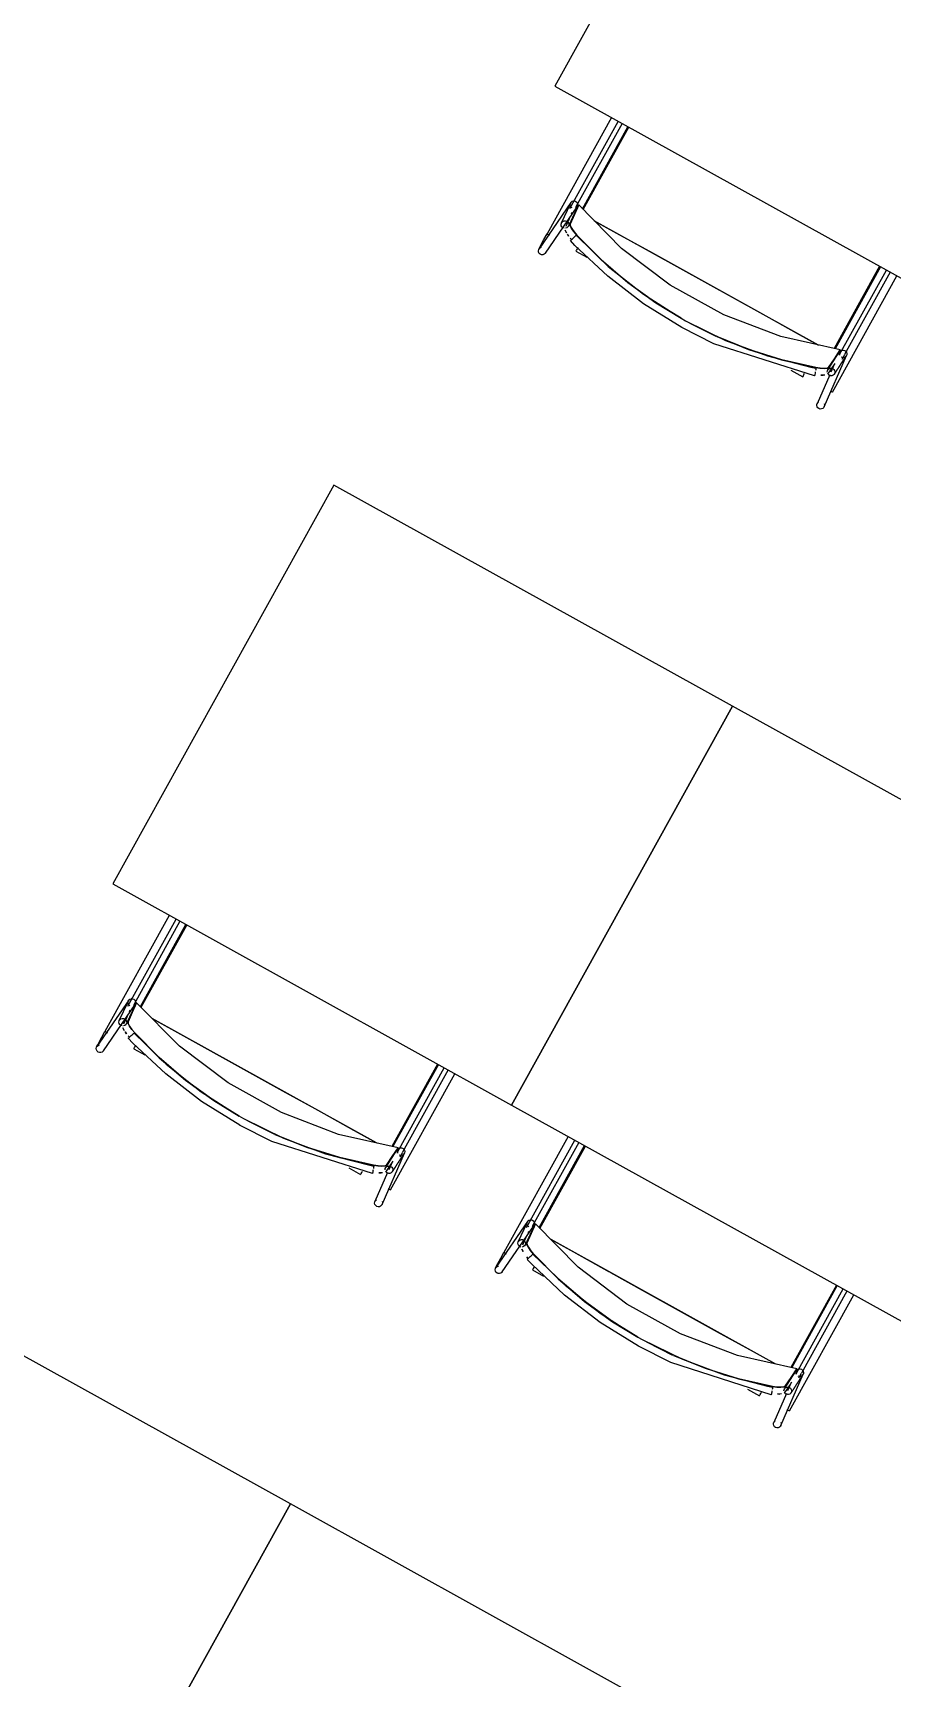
# Model space of a CAD drawing. Header units: metres. Extents: x 2.5 to 42.6, y 0.9 to 31.9.
# Drawn here: x 33.764 to 34.246, y 19.259 to 20.182 of the extents above; entities that cross this region are included whole.
import ezdxf

# ---------------------------------------------------------------- set-up
doc = ezdxf.new("R2010")
doc.units = ezdxf.units.M
doc.layers.add('ARREDI', color=9, linetype='Continuous')
doc.layers.add('PARETI_STRUTTURE', color=7, linetype='Continuous')

msp = doc.modelspace()

# ---------------------------------------------------------------- linework, layer by layer
at = {"layer": 'ARREDI'}
for points in [[(34.18113, 20.37605), (34.05706, 20.15221), (34.28091, 20.02814), (34.40498, 20.25199)], [(33.933, 19.92836), (33.80893, 19.70452), (34.03277, 19.58045), (34.15684, 19.8043)], [(34.15684, 19.8043), (34.03277, 19.58045), (34.25662, 19.45638), (34.38069, 19.68023)], [(33.68485, 19.48067), (33.56079, 19.25683), (33.78463, 19.13276), (33.9087, 19.3566)], [(33.9087, 19.3566), (33.78463, 19.13276), (34.00848, 19.00869), (34.13255, 19.23254)]]:
    msp.add_lwpolyline(points, close=True, dxfattribs=at)
for points in [[(34.07259, 20.08345), (34.09809, 20.12947)], [(34.21069, 19.99439), (34.214, 19.99929), (34.21727, 20.0042), (34.18389, 20.01172), (34.15186, 20.02391), (34.12187, 20.04054), (34.09457, 20.06123), (34.0705, 20.08557), (34.06807, 20.08018), (34.06566, 20.07477), (34.06577, 20.0739), (34.06655, 20.07239), (34.06787, 20.07051), (34.06945, 20.06864)], [(34.06672, 20.0839), (34.06615, 20.0844), (34.06579, 20.08506), (34.06567, 20.08579), (34.06582, 20.08653), (34.06604, 20.08696), (34.06604, 20.08697), (34.0662, 20.08717), (34.06678, 20.08763), (34.06749, 20.08786)], [(34.06643, 20.08065), (34.06682, 20.08152)], [(34.06749, 20.08787), (34.06824, 20.08785), (34.06893, 20.08757), (34.0695, 20.08707), (34.06986, 20.08642), (34.06999, 20.08569), (34.06985, 20.08495)], [(34.06874, 20.0841), (34.0705, 20.08556)], [(34.06236, 20.07256), (34.06165, 20.07283), (34.06108, 20.07331), (34.06071, 20.07395), (34.0606, 20.07467), (34.0606, 20.07474), (34.06074, 20.0754), (34.06079, 20.07553), (34.06111, 20.07602), (34.0617, 20.07648), (34.0624, 20.07671)], [(34.0624, 20.07671), (34.06315, 20.0767), (34.06386, 20.07644), (34.06443, 20.07595), (34.06479, 20.07531), (34.06492, 20.07459), (34.06492, 20.07458), (34.06478, 20.07387), (34.06472, 20.07373), (34.0644, 20.07324), (34.06382, 20.07278), (34.06311, 20.07255)], [(34.0628, 20.07144), (34.06355, 20.06997)], [(34.06359, 20.06992), (34.06282, 20.07142)], [(34.06336, 20.07376), (34.06511, 20.07769), (34.06579, 20.0792)], [(34.06944, 20.06864), (34.06779, 20.0706), (34.06651, 20.07246), (34.06576, 20.07393), (34.06565, 20.07479)], [(34.07924, 20.07673), (34.09177, 20.06978), (34.11189, 20.05863), (34.13209, 20.04743), (34.1523, 20.03623), (34.17249, 20.02503), (34.19261, 20.01388), (34.20516, 20.00693)], [(34.20514, 20.00694), (34.07925, 20.07672)], [(34.05274, 20.06941), (34.05272, 20.06942), (34.05278, 20.06939), (34.05303, 20.06924), (34.05347, 20.06899)], [(34.05348, 20.069), (34.05406, 20.06868)], [(34.0649, 20.06803), (34.06411, 20.06917)], [(34.06411, 20.06916), (34.06483, 20.06812)], [(34.06644, 20.06621), (34.06573, 20.06704)], [(34.06583, 20.06567), (34.06581, 20.06566)], [(34.06585, 20.06569), (34.06605, 20.06587), (34.06643, 20.0662), (34.06693, 20.06665), (34.06748, 20.06715), (34.06803, 20.06765)], [(34.06803, 20.06764), (34.0685, 20.06807), (34.06885, 20.06838), (34.06902, 20.06853)], [(34.128, 20.022), (34.11374, 20.03068), (34.09795, 20.04213), (34.08316, 20.05481), (34.06944, 20.06864)], [(34.06954, 20.06853), (34.08323, 20.05473), (34.09801, 20.04208), (34.11376, 20.03066), (34.128, 20.02201)], [(34.05037, 20.05764), (34.04962, 20.05766), (34.04893, 20.05793), (34.04836, 20.05843), (34.04798, 20.05909), (34.04787, 20.05982), (34.04801, 20.06056), (34.04825, 20.06099), (34.04825, 20.061), (34.0484, 20.0612), (34.04898, 20.06166), (34.04969, 20.06189)], [(34.05219, 20.05972), (34.05205, 20.05898), (34.05181, 20.05855), (34.05181, 20.05854), (34.05166, 20.05834), (34.05108, 20.05788), (34.05037, 20.05765)], [(34.06992, 20.06164), (34.06956, 20.06099), (34.06924, 20.06042), (34.06901, 20.05999), (34.06888, 20.05976)], [(34.23988, 20.05088), (34.21438, 20.00487)], [(34.14751, 20.01194), (34.1329, 20.01929)], [(34.13291, 20.01928), (34.14747, 20.01196)], [(34.14805, 20.0117), (34.16582, 20.00449), (34.18438, 19.99867), (34.20334, 19.99437)], [(34.20348, 19.99434), (34.1845, 19.99864), (34.1659, 20.00446), (34.14808, 20.01169)], [(34.21728, 20.00421), (34.21688, 20.00122), (34.21728, 20.00421)], [(34.2171, 20.00334), (34.21764, 20.00385), (34.21834, 20.00413), (34.21909, 20.00417), (34.21981, 20.00396), (34.22041, 20.0035), (34.22082, 20.00288)], [(34.22082, 20.00288), (34.221, 20.00216), (34.2209, 20.00141), (34.22082, 20.00119), (34.22082, 20.00117), (34.22057, 20.00075), (34.22003, 20.00024), (34.21933, 19.99995), (34.21858, 19.99991), (34.21786, 20.00013)], [(34.19625, 19.98916), (34.19637, 19.9894), (34.19661, 19.98982), (34.19693, 19.9904), (34.19729, 19.99104)], [(34.20326, 19.9919), (34.20313, 19.99116), (34.20302, 19.99051), (34.20294, 19.99001), (34.20288, 19.98973), (34.20288, 19.98969), (34.20288, 19.9897), (34.20292, 19.98994)], [(34.20361, 19.99393), (34.20357, 19.99371), (34.20349, 19.99325), (34.20338, 19.99263)], [(34.20348, 19.99434), (34.2059, 19.994), (34.20819, 19.99389), (34.20989, 19.99402), (34.21069, 19.99439)], [(34.21071, 19.99438), (34.20994, 19.99402), (34.20828, 19.99387), (34.20602, 19.99398), (34.20349, 19.99434)], [(34.20854, 19.99013), (34.20768, 19.99006), (34.20643, 19.99012)], [(34.20644, 19.99011), (34.20774, 19.99005)], [(34.20997, 19.99177), (34.21005, 19.99251), (34.21029, 19.99304), (34.21039, 19.99316), (34.2109, 19.99366), (34.21092, 19.99366), (34.2116, 19.99394), (34.21233, 19.99397), (34.21304, 19.99375), (34.21365, 19.99329), (34.21405, 19.99266)], [(34.21427, 19.99666), (34.21346, 19.99547), (34.21014, 19.99055)], [(34.21406, 19.99266), (34.21424, 19.99193), (34.21416, 19.9912), (34.21392, 19.99067), (34.21382, 19.99053), (34.21334, 19.99007), (34.21329, 19.99005), (34.21261, 19.98977), (34.21188, 19.98974), (34.21116, 19.98996), (34.21056, 19.99042)], [(34.21166, 19.98132), (34.21224, 19.981)], [(34.21225, 19.981), (34.21269, 19.98075), (34.21295, 19.98061)], [(34.213, 19.98058), (34.21299, 19.9806)], [(34.20426, 19.97235), (34.2041, 19.97307), (34.20418, 19.97382), (34.20426, 19.97404), (34.20426, 19.97405), (34.20451, 19.97447), (34.20505, 19.97498)], [(34.20823, 19.97402), (34.20841, 19.9733), (34.20832, 19.97255), (34.20823, 19.97233), (34.20823, 19.97231), (34.20798, 19.9719), (34.20744, 19.97138), (34.20675, 19.97109), (34.206, 19.97105), (34.20527, 19.97127), (34.20468, 19.97173), (34.20426, 19.97234)], [(33.82445, 19.63576), (33.84995, 19.68178)], [(33.96255, 19.5467), (33.96586, 19.5516), (33.96913, 19.55651), (33.93575, 19.56403), (33.90372, 19.57622), (33.87373, 19.59285), (33.84643, 19.61354), (33.82236, 19.63788), (33.81993, 19.63249), (33.81752, 19.62708), (33.81763, 19.62621), (33.81841, 19.6247), (33.81973, 19.62282), (33.82131, 19.62095)], [(33.81858, 19.63621), (33.81801, 19.63671), (33.81765, 19.63737), (33.81753, 19.6381), (33.81768, 19.63884), (33.8179, 19.63927), (33.8179, 19.63928), (33.81806, 19.63948), (33.81864, 19.63994), (33.81935, 19.64017)], [(33.81935, 19.64018), (33.8201, 19.64016), (33.82079, 19.63988), (33.82136, 19.63938), (33.82173, 19.63873), (33.82185, 19.638), (33.82171, 19.63726)], [(33.8206, 19.63641), (33.82236, 19.63787)], [(33.81422, 19.62487), (33.81351, 19.62514), (33.81294, 19.62562), (33.81257, 19.62626), (33.81246, 19.62698), (33.81246, 19.62705), (33.8126, 19.6277), (33.81265, 19.62784), (33.81297, 19.62833), (33.81356, 19.62879), (33.81426, 19.62902)], [(33.81426, 19.62902), (33.81501, 19.62901), (33.81572, 19.62875), (33.81629, 19.62826), (33.81665, 19.62762), (33.81678, 19.6269), (33.81678, 19.62688), (33.81664, 19.62618), (33.81658, 19.62604), (33.81626, 19.62555), (33.81568, 19.62509), (33.81497, 19.62486)], [(33.81522, 19.62607), (33.81697, 19.63), (33.81765, 19.63151)], [(33.81829, 19.63295), (33.81868, 19.63383)], [(33.8311, 19.62904), (33.84363, 19.62209), (33.86375, 19.61094), (33.88395, 19.59974), (33.90416, 19.58854), (33.92435, 19.57734), (33.94407, 19.56642)], [(33.957, 19.55925), (33.83111, 19.62903)], [(33.8046, 19.62172), (33.80459, 19.62173), (33.80463, 19.6217), (33.80489, 19.62155), (33.80534, 19.6213)], [(33.80534, 19.62131), (33.80592, 19.62099)], [(33.81466, 19.62375), (33.81541, 19.62228)], [(33.81545, 19.62223), (33.81468, 19.62373)], [(33.81676, 19.62034), (33.81597, 19.62148)], [(33.81597, 19.62147), (33.81669, 19.62043)], [(33.8213, 19.62095), (33.81965, 19.62291), (33.81837, 19.62477), (33.81762, 19.62624), (33.81751, 19.6271)], [(33.8183, 19.61852), (33.81759, 19.61935)], [(33.8177, 19.618), (33.81791, 19.61818), (33.81829, 19.61852), (33.81879, 19.61895), (33.81934, 19.61945), (33.81989, 19.61995)], [(33.81989, 19.61995), (33.82036, 19.62038), (33.82071, 19.62069), (33.82088, 19.62084)], [(33.87987, 19.57431), (33.8656, 19.58299), (33.84981, 19.59444), (33.83502, 19.60712), (33.8213, 19.62095)], [(33.8214, 19.62084), (33.8351, 19.60705), (33.84987, 19.59439), (33.86562, 19.58298), (33.87986, 19.57432)], [(33.80223, 19.60995), (33.80148, 19.60997), (33.80079, 19.61024), (33.80022, 19.61074), (33.79984, 19.6114), (33.79973, 19.61213), (33.79987, 19.61287), (33.80011, 19.6133), (33.80011, 19.61331), (33.80026, 19.61351), (33.80084, 19.61397), (33.80155, 19.6142)], [(33.80405, 19.61203), (33.80391, 19.61129), (33.80367, 19.61086), (33.80367, 19.61085), (33.80352, 19.61065), (33.80294, 19.61019), (33.80223, 19.60996)], [(33.81769, 19.61798), (33.81767, 19.61797)], [(33.82178, 19.61395), (33.82142, 19.6133), (33.8211, 19.61273), (33.82087, 19.6123), (33.82074, 19.61207)], [(33.99174, 19.60319), (33.96624, 19.55718)], [(33.89937, 19.56425), (33.88476, 19.5716)], [(33.88478, 19.57159), (33.89933, 19.56427)], [(33.89991, 19.56401), (33.91769, 19.5568), (33.93624, 19.55098), (33.9552, 19.54668)], [(33.95534, 19.54665), (33.93636, 19.55095), (33.91776, 19.55677), (33.89994, 19.564)], [(33.94448, 19.56619), (33.95702, 19.55925)], [(33.96914, 19.55652), (33.96874, 19.55353), (33.96914, 19.55652)], [(33.96896, 19.55565), (33.9695, 19.55616), (33.9702, 19.55644), (33.97095, 19.55648), (33.97167, 19.55627), (33.97227, 19.55581), (33.97268, 19.55519)], [(33.97268, 19.55519), (33.97286, 19.55447), (33.97276, 19.55372), (33.97268, 19.5535), (33.97268, 19.55348), (33.97243, 19.55307), (33.97189, 19.55255), (33.9712, 19.55226), (33.97045, 19.55222), (33.96972, 19.55244)], [(34.04829, 19.51169), (34.07379, 19.55771)], [(33.95547, 19.54624), (33.95543, 19.54602), (33.95535, 19.54556), (33.95524, 19.54494)], [(33.95534, 19.54665), (33.95776, 19.54631), (33.96005, 19.5462), (33.96175, 19.54633), (33.96255, 19.5467)], [(33.96257, 19.54669), (33.9618, 19.54633), (33.96014, 19.54618), (33.95788, 19.54629), (33.95535, 19.54665)], [(33.96183, 19.54408), (33.96191, 19.54482), (33.96215, 19.54535), (33.96225, 19.54547), (33.96276, 19.54597), (33.96278, 19.54597), (33.96346, 19.54625), (33.96419, 19.54628), (33.9649, 19.54606), (33.96551, 19.5456), (33.96591, 19.54497)], [(33.96613, 19.54897), (33.96532, 19.54778), (33.962, 19.54286)], [(33.94811, 19.54147), (33.94823, 19.54171), (33.94847, 19.54213), (33.94879, 19.54271), (33.94915, 19.54335)], [(33.95512, 19.5442), (33.95499, 19.54347), (33.95488, 19.54282), (33.9548, 19.54232), (33.95474, 19.54204), (33.95474, 19.542), (33.95474, 19.54201), (33.95478, 19.54225)], [(33.9604, 19.54244), (33.95954, 19.54237), (33.95829, 19.54242)], [(33.9583, 19.54242), (33.9596, 19.54236)], [(33.96592, 19.54497), (33.9661, 19.54424), (33.96602, 19.54351), (33.96578, 19.54298), (33.96568, 19.54284), (33.9652, 19.54238), (33.96516, 19.54235), (33.96448, 19.54208), (33.96374, 19.54205), (33.96302, 19.54227), (33.96242, 19.54273)], [(33.95612, 19.52466), (33.95596, 19.52538), (33.95604, 19.52613), (33.95612, 19.52635), (33.95612, 19.52636), (33.95637, 19.52678), (33.95692, 19.52729)], [(33.96352, 19.53363), (33.9641, 19.53331)], [(33.96411, 19.53331), (33.96455, 19.53306), (33.96481, 19.53292)], [(33.96486, 19.53289), (33.96485, 19.5329)], [(33.96009, 19.52633), (33.96027, 19.52561), (33.96018, 19.52486), (33.96009, 19.52464), (33.96009, 19.52462), (33.95984, 19.5242), (33.9593, 19.52369), (33.95861, 19.5234), (33.95786, 19.52336), (33.95713, 19.52358), (33.95654, 19.52404), (33.95612, 19.52465)], [(34.04243, 19.51215), (34.04186, 19.51265), (34.0415, 19.5133), (34.04137, 19.51403), (34.04153, 19.51477), (34.04175, 19.5152), (34.04175, 19.51521), (34.0419, 19.51541), (34.04249, 19.51587), (34.04319, 19.5161)], [(34.1864, 19.42263), (34.1897, 19.42753), (34.19298, 19.43245), (34.15959, 19.43996), (34.12756, 19.45215), (34.09758, 19.46878), (34.07027, 19.48947), (34.0462, 19.51381), (34.04377, 19.50842), (34.04137, 19.50301), (34.04148, 19.50214), (34.04226, 19.50063), (34.04358, 19.49875), (34.04516, 19.49688)], [(34.04214, 19.50889), (34.04252, 19.50976)], [(34.0432, 19.51611), (34.04395, 19.51609), (34.04464, 19.51581), (34.04521, 19.51531), (34.04557, 19.51466), (34.0457, 19.51393), (34.04556, 19.51319)], [(34.04445, 19.51234), (34.04621, 19.5138)], [(34.03807, 19.5008), (34.03736, 19.50107), (34.03679, 19.50155), (34.03641, 19.50219), (34.0363, 19.50291), (34.0363, 19.50298), (34.03644, 19.50364), (34.0365, 19.50377), (34.03682, 19.50426), (34.0374, 19.50472), (34.03811, 19.50495)], [(34.03811, 19.50495), (34.03886, 19.50494), (34.03957, 19.50468), (34.04014, 19.50419), (34.0405, 19.50355), (34.04062, 19.50283), (34.04062, 19.50281), (34.04048, 19.50211), (34.04043, 19.50197), (34.04011, 19.50148), (34.03953, 19.50102), (34.03882, 19.50079)], [(34.0385, 19.49968), (34.03925, 19.49821)], [(34.03929, 19.49816), (34.03853, 19.49966)], [(34.03906, 19.502), (34.04081, 19.50593), (34.04149, 19.50744)], [(34.04514, 19.49688), (34.04349, 19.49884), (34.04221, 19.5007), (34.04146, 19.50217), (34.04135, 19.50303)], [(34.05495, 19.50497), (34.06747, 19.49802), (34.0876, 19.48687)], [(34.18084, 19.43518), (34.05495, 19.50496)], [(34.02608, 19.48588), (34.02533, 19.4859), (34.02463, 19.48617), (34.02406, 19.48667), (34.02369, 19.48733), (34.02358, 19.48806), (34.02372, 19.4888), (34.02395, 19.48923), (34.02395, 19.48924), (34.02411, 19.48944), (34.02469, 19.4899), (34.0254, 19.49013)], [(34.02844, 19.49765), (34.02843, 19.49766), (34.02849, 19.49763), (34.02874, 19.49748), (34.02918, 19.49723)], [(34.02918, 19.49724), (34.02977, 19.49692)], [(34.04214, 19.49445), (34.04143, 19.49528)], [(34.04153, 19.49391), (34.04152, 19.4939)], [(34.04155, 19.49393), (34.04176, 19.49411), (34.04213, 19.49445), (34.04263, 19.49489), (34.04319, 19.49539), (34.04373, 19.49589)], [(34.04374, 19.49588), (34.04421, 19.49631), (34.04456, 19.49662), (34.04472, 19.49677)], [(34.04563, 19.48988), (34.04527, 19.48923), (34.04495, 19.48866), (34.04471, 19.48823), (34.04459, 19.488)], [(34.10371, 19.45024), (34.08945, 19.45892), (34.07366, 19.47037), (34.05886, 19.48305), (34.04514, 19.49688)], [(34.04524, 19.49677), (34.05894, 19.48298), (34.07372, 19.47032), (34.08947, 19.45891), (34.1037, 19.45025)], [(34.02789, 19.48796), (34.02776, 19.48722), (34.02752, 19.48679), (34.02752, 19.48678), (34.02737, 19.48658), (34.02678, 19.48612), (34.02607, 19.48589)], [(34.08831, 19.48647), (34.10779, 19.47568), (34.12801, 19.46447), (34.1482, 19.45328), (34.16833, 19.44212), (34.18085, 19.43518)], [(34.21559, 19.47912), (34.19009, 19.43311)], [(34.12322, 19.44018), (34.10861, 19.44753)], [(34.10862, 19.44752), (34.12318, 19.4402)], [(34.12375, 19.43994), (34.14153, 19.43273), (34.16009, 19.42691), (34.17904, 19.42261)], [(34.17919, 19.42258), (34.1602, 19.42688), (34.14161, 19.4327), (34.12379, 19.43993)], [(34.19299, 19.43245), (34.19258, 19.42946), (34.19299, 19.43245)], [(34.19281, 19.43158), (34.19335, 19.43209), (34.19404, 19.43238), (34.19479, 19.43241), (34.19551, 19.4322), (34.19611, 19.43174), (34.19653, 19.43112)], [(34.19653, 19.43112), (34.19671, 19.4304), (34.19661, 19.42965), (34.19653, 19.42943), (34.19653, 19.42941), (34.19628, 19.429), (34.19573, 19.42848), (34.19504, 19.42819), (34.19429, 19.42815), (34.19357, 19.42837)], [(34.17195, 19.41741), (34.17208, 19.41764), (34.17232, 19.41806), (34.17264, 19.41864), (34.173, 19.41928)], [(34.17896, 19.42014), (34.17884, 19.4194), (34.17873, 19.41875), (34.17864, 19.41825), (34.17859, 19.41797), (34.17859, 19.41793), (34.17859, 19.41794), (34.17863, 19.41818)], [(34.17932, 19.42217), (34.17928, 19.42195), (34.17919, 19.42149), (34.17908, 19.42087)], [(34.17919, 19.42258), (34.18161, 19.42224), (34.1839, 19.42213), (34.18559, 19.42226), (34.1864, 19.42263)], [(34.18642, 19.42262), (34.18564, 19.42226), (34.18399, 19.42211), (34.18172, 19.42222), (34.1792, 19.42258)], [(34.18424, 19.41837), (34.18338, 19.4183), (34.18213, 19.41835)], [(34.18214, 19.41835), (34.18345, 19.41829)], [(34.18568, 19.42001), (34.18576, 19.42075), (34.186, 19.42128), (34.18609, 19.4214), (34.18661, 19.4219), (34.18662, 19.4219), (34.1873, 19.42218), (34.18804, 19.42221), (34.18875, 19.42199), (34.18936, 19.42153), (34.18976, 19.4209)], [(34.18997, 19.4249), (34.18917, 19.42371), (34.18585, 19.41879)], [(34.18976, 19.4209), (34.18994, 19.42017), (34.18986, 19.41944), (34.18963, 19.41891), (34.18953, 19.41877), (34.18904, 19.41831), (34.189, 19.41829), (34.18832, 19.41801), (34.18758, 19.41798), (34.18686, 19.4182), (34.18626, 19.41866)], [(34.18736, 19.40956), (34.18795, 19.40925)], [(34.18795, 19.40924), (34.1884, 19.40899), (34.18866, 19.40885)], [(34.1887, 19.40882), (34.18869, 19.40884)], [(34.17997, 19.40059), (34.17979, 19.40131), (34.17989, 19.40206), (34.17997, 19.40228), (34.17997, 19.40229), (34.18022, 19.40271), (34.18076, 19.40322)], [(34.18394, 19.40226), (34.18412, 19.40154), (34.18402, 19.40079), (34.18394, 19.40057), (34.18394, 19.40055), (34.18369, 19.40014), (34.18315, 19.39962), (34.18245, 19.39933), (34.1817, 19.39929), (34.18098, 19.39951), (34.18038, 19.39997), (34.17997, 19.40058)]]:
    msp.add_lwpolyline(points, dxfattribs=at)
at = {"layer": 'PARETI_STRUTTURE'}
for points in [[(34.08885, 20.13459), (34.05272, 20.06941)], [(34.06551, 20.08356), (34.09264, 20.13249)], [(34.0948, 20.13129), (34.06886, 20.08449)], [(34.073, 20.08303), (34.09859, 20.1292)], [(34.06605, 20.08696), (34.04824, 20.06099)], [(34.05181, 20.05855), (34.06962, 20.08452)], [(34.06079, 20.07553), (34.06582, 20.08617)], [(34.06973, 20.08431), (34.06967, 20.08419), (34.06961, 20.08408), (34.06956, 20.08395), (34.0695, 20.08384), (34.06945, 20.08372), (34.06939, 20.0836), (34.06934, 20.08348), (34.06928, 20.08337), (34.06923, 20.08324), (34.06917, 20.08313), (34.06911, 20.08301), (34.06906, 20.0829), (34.069, 20.08277), (34.06895, 20.08265), (34.06888, 20.08254), (34.06882, 20.08241), (34.06877, 20.0823), (34.06871, 20.08217), (34.06866, 20.08206), (34.0686, 20.08194), (34.06855, 20.08183), (34.06849, 20.0817), (34.06843, 20.08159), (34.06838, 20.08147), (34.06832, 20.08135), (34.06827, 20.08123), (34.06821, 20.0811), (34.06816, 20.08099), (34.0681, 20.08087), (34.06805, 20.08076), (34.06799, 20.08063), (34.06793, 20.08052), (34.06788, 20.0804), (34.06782, 20.08029), (34.06777, 20.08016), (34.06771, 20.08005), (34.06766, 20.07992), (34.0676, 20.07981), (34.06755, 20.07969), (34.06749, 20.07956), (34.06743, 20.07945), (34.06738, 20.07933), (34.06731, 20.07922), (34.06725, 20.07909), (34.0672, 20.07898), (34.06714, 20.07885), (34.06709, 20.07874), (34.06703, 20.07862), (34.06698, 20.07851), (34.06692, 20.07838), (34.06686, 20.07827), (34.06681, 20.07815), (34.06675, 20.07802), (34.0667, 20.07791), (34.06664, 20.07779), (34.06659, 20.07767), (34.06653, 20.07755), (34.06648, 20.07744), (34.06642, 20.07731), (34.06636, 20.0772), (34.06631, 20.07708), (34.06625, 20.07697), (34.0662, 20.07684), (34.06614, 20.07672), (34.06609, 20.0766), (34.06603, 20.07648), (34.06598, 20.07637), (34.06592, 20.07624), (34.06586, 20.07613), (34.06581, 20.07601), (34.06575, 20.0759), (34.06568, 20.07577), (34.06563, 20.07566), (34.06557, 20.07554), (34.06552, 20.07542), (34.06546, 20.0753), (34.06541, 20.07517), (34.06535, 20.07506), (34.0653, 20.07494), (34.06524, 20.07483), (34.06518, 20.0747), (34.06513, 20.07459), (34.06507, 20.07447), (34.06502, 20.07435), (34.06496, 20.07423), (34.06491, 20.07412), (34.06485, 20.07399), (34.0648, 20.07388), (34.06474, 20.07376), (34.06473, 20.07373)], [(34.06509, 20.0777), (34.06417, 20.07606)], [(34.04807, 20.06077), (34.04868, 20.06197), (34.04943, 20.0634), (34.05098, 20.06626), (34.05272, 20.06941)], [(34.12834, 20.01683), (34.10686, 20.03018), (34.08681, 20.0456), (34.0684, 20.06292), (34.06581, 20.06565)], [(34.06904, 20.06855), (34.08709, 20.05107), (34.10676, 20.03553), (34.12791, 20.02203), (34.13044, 20.02061)], [(34.06886, 20.05973), (34.0751, 20.05627)], [(34.213, 19.98058), (34.24912, 20.04576)], [(34.23939, 20.05115), (34.2138, 20.00499)], [(34.21694, 20.00172), (34.24318, 20.04906)], [(34.24534, 20.04786), (34.21975, 20.00169)], [(34.20288, 19.98969), (34.1464, 20.00774), (34.12833, 20.01684)], [(34.13044, 20.02062), (34.15295, 20.00958), (34.17645, 20.00086), (34.2007, 19.99454), (34.20362, 19.99395)], [(34.20823, 19.97232), (34.22082, 20.00118)], [(34.21029, 19.99304), (34.21663, 20.0029)], [(34.22082, 20.00118), (34.22027, 20.00056), (34.2202, 20.00045), (34.22013, 20.00034), (34.22006, 20.00023), (34.21999, 20.00011), (34.21991, 20), (34.21984, 19.99989), (34.21977, 19.9998), (34.2197, 19.99968), (34.21963, 19.99957), (34.21956, 19.99946), (34.21949, 19.99935), (34.21942, 19.99924), (34.21935, 19.99913), (34.21928, 19.99902), (34.2192, 19.99891), (34.21913, 19.9988), (34.21906, 19.99868), (34.21899, 19.99857), (34.21892, 19.99846), (34.21885, 19.99835), (34.21878, 19.99824), (34.21871, 19.99813), (34.21864, 19.99802), (34.21856, 19.99791), (34.21849, 19.9978), (34.21842, 19.9977), (34.21835, 19.99759), (34.21828, 19.99748), (34.21821, 19.99736), (34.21814, 19.99725), (34.21807, 19.99714), (34.218, 19.99703), (34.21793, 19.99692), (34.21785, 19.99681), (34.21778, 19.9967), (34.21771, 19.99659), (34.21764, 19.99648), (34.21757, 19.99636), (34.2175, 19.99625), (34.21743, 19.99614), (34.21736, 19.99603), (34.21729, 19.99592), (34.21723, 19.99581), (34.21714, 19.9957), (34.21707, 19.9956), (34.217, 19.99549), (34.21693, 19.99538), (34.21686, 19.99527), (34.21679, 19.99516), (34.21673, 19.99505), (34.21666, 19.99493), (34.21659, 19.99482), (34.21652, 19.99471), (34.21643, 19.9946), (34.21636, 19.99449), (34.21629, 19.99438), (34.21623, 19.99427), (34.21616, 19.99416), (34.21609, 19.99405), (34.21602, 19.99393), (34.21595, 19.99382), (34.21588, 19.99371), (34.21579, 19.9936), (34.21573, 19.9935), (34.21566, 19.99339), (34.21559, 19.99328), (34.21552, 19.99317), (34.21545, 19.99306), (34.21538, 19.99295), (34.21531, 19.99284), (34.21524, 19.99273), (34.21517, 19.99261), (34.21509, 19.9925), (34.21502, 19.99239), (34.21495, 19.99228), (34.21488, 19.99217), (34.21481, 19.99206), (34.21474, 19.99195), (34.21467, 19.99184), (34.2146, 19.99173), (34.21453, 19.99161), (34.21446, 19.9915), (34.21438, 19.99141), (34.21431, 19.9913), (34.21424, 19.99118), (34.21417, 19.99107), (34.2141, 19.99096), (34.21403, 19.99085), (34.21396, 19.99074), (34.21391, 19.99067)], [(34.21685, 20.00291), (34.21642, 20.00192)], [(34.21964, 20.00149), (34.21821, 19.99892)], [(34.18955, 19.99284), (34.19623, 19.98913)], [(34.21135, 19.99031), (34.20426, 19.97404)], [(34.21387, 19.99607), (34.212, 19.9918)], [(34.21256, 19.99381), (34.21306, 19.99472)], [(33.84071, 19.6869), (33.80459, 19.62172)], [(33.81737, 19.63587), (33.8445, 19.6848)], [(33.84666, 19.6836), (33.82072, 19.6368)], [(33.82486, 19.63534), (33.85045, 19.68151)], [(33.81791, 19.63927), (33.8001, 19.6133)], [(33.81265, 19.62784), (33.81768, 19.63848)], [(33.80368, 19.61085), (33.82148, 19.63683)], [(33.81695, 19.63), (33.81604, 19.62837)], [(33.82159, 19.63662), (33.82153, 19.6365), (33.82148, 19.63639), (33.82142, 19.63626), (33.82136, 19.63615), (33.82131, 19.63603), (33.82125, 19.63591), (33.8212, 19.63579), (33.82114, 19.63568), (33.82109, 19.63555), (33.82103, 19.63544), (33.82098, 19.63532), (33.82092, 19.63521), (33.82086, 19.63508), (33.82081, 19.63496), (33.82074, 19.63485), (33.82068, 19.63472), (33.82063, 19.63461), (33.82057, 19.63448), (33.82052, 19.63437), (33.82046, 19.63425), (33.82041, 19.63414), (33.82035, 19.63401), (33.82029, 19.6339), (33.82024, 19.63378), (33.82018, 19.63365), (33.82013, 19.63354), (33.82007, 19.63341), (33.82002, 19.6333), (33.81996, 19.63318), (33.81991, 19.63307), (33.81985, 19.63294), (33.81979, 19.63283), (33.81974, 19.63271), (33.81968, 19.6326), (33.81963, 19.63247), (33.81957, 19.63236), (33.81952, 19.63223), (33.81946, 19.63212), (33.81941, 19.632), (33.81935, 19.63187), (33.81929, 19.63176), (33.81924, 19.63164), (33.81918, 19.63153), (33.81911, 19.6314), (33.81906, 19.63129), (33.819, 19.63116), (33.81895, 19.63105), (33.81889, 19.63093), (33.81884, 19.63082), (33.81878, 19.63069), (33.81873, 19.63057), (33.81867, 19.63046), (33.81861, 19.63033), (33.81856, 19.63022), (33.8185, 19.6301), (33.81845, 19.62998), (33.81839, 19.62986), (33.81834, 19.62975), (33.81828, 19.62962), (33.81823, 19.62951), (33.81817, 19.62939), (33.81811, 19.62928), (33.81806, 19.62915), (33.818, 19.62903), (33.81795, 19.62891), (33.81789, 19.62879), (33.81784, 19.62868), (33.81778, 19.62855), (33.81773, 19.62844), (33.81767, 19.62832), (33.81761, 19.62821), (33.81754, 19.62808), (33.81749, 19.62797), (33.81743, 19.62785), (33.81738, 19.62773), (33.81732, 19.62761), (33.81727, 19.62748), (33.81721, 19.62737), (33.81716, 19.62725), (33.8171, 19.62714), (33.81704, 19.62701), (33.81699, 19.6269), (33.81693, 19.62678), (33.81688, 19.62666), (33.81682, 19.62654), (33.81677, 19.62643), (33.81671, 19.6263), (33.81666, 19.62619), (33.8166, 19.62607), (33.81659, 19.62604)], [(33.79993, 19.61308), (33.80054, 19.61428), (33.80129, 19.61571), (33.80284, 19.61857), (33.80459, 19.62172)], [(33.8209, 19.62085), (33.83895, 19.60338), (33.85862, 19.58784), (33.87977, 19.57434), (33.8823, 19.57292)], [(33.8802, 19.56914), (33.85872, 19.58249), (33.83867, 19.59791), (33.82027, 19.61523), (33.81767, 19.61796)], [(33.82072, 19.61204), (33.82696, 19.60858)], [(33.99125, 19.60346), (33.96566, 19.5573)], [(33.9688, 19.55403), (33.99504, 19.60137)], [(33.96486, 19.53289), (34.00099, 19.59807)], [(33.9972, 19.60017), (33.97161, 19.554)], [(33.8823, 19.57293), (33.90481, 19.56189), (33.92831, 19.55317), (33.95256, 19.54685), (33.95548, 19.54626)], [(33.95474, 19.542), (33.89826, 19.56005), (33.88019, 19.56915)], [(33.96215, 19.54535), (33.96849, 19.55521)], [(33.96871, 19.55522), (33.96828, 19.55423)], [(34.06455, 19.56283), (34.02843, 19.49765)], [(34.04122, 19.5118), (34.06834, 19.56073)], [(34.0705, 19.55953), (34.04456, 19.51273)], [(34.04871, 19.51127), (34.07429, 19.55744)], [(33.94141, 19.54515), (33.94809, 19.54144)], [(33.96009, 19.52463), (33.97268, 19.55349)], [(33.96573, 19.54838), (33.96387, 19.54411)], [(33.96442, 19.54612), (33.96492, 19.54703)], [(33.97268, 19.55349), (33.97213, 19.55287), (33.97206, 19.55276), (33.97199, 19.55265), (33.97192, 19.55254), (33.97185, 19.55242), (33.97177, 19.55231), (33.9717, 19.5522), (33.97163, 19.55211), (33.97156, 19.55199), (33.97149, 19.55188), (33.97142, 19.55177), (33.97135, 19.55166), (33.97128, 19.55155), (33.97121, 19.55144), (33.97114, 19.55133), (33.97106, 19.55122), (33.97099, 19.55111), (33.97092, 19.55099), (33.97085, 19.55088), (33.97078, 19.55077), (33.97071, 19.55066), (33.97064, 19.55055), (33.97057, 19.55044), (33.9705, 19.55033), (33.97042, 19.55022), (33.97035, 19.55011), (33.97028, 19.55001), (33.97021, 19.5499), (33.97014, 19.54979), (33.97007, 19.54967), (33.97, 19.54956), (33.96993, 19.54945), (33.96986, 19.54934), (33.9698, 19.54923), (33.96971, 19.54912), (33.96964, 19.54901), (33.96957, 19.5489), (33.9695, 19.54879), (33.96943, 19.54867), (33.96936, 19.54856), (33.9693, 19.54845), (33.96923, 19.54834), (33.96916, 19.54823), (33.96909, 19.54812), (33.969, 19.54801), (33.96893, 19.54791), (33.96886, 19.5478), (33.9688, 19.54769), (33.96873, 19.54758), (33.96866, 19.54747), (33.96859, 19.54736), (33.96852, 19.54724), (33.96845, 19.54713), (33.96838, 19.54702), (33.9683, 19.54691), (33.96823, 19.5468), (33.96816, 19.54669), (33.96809, 19.54658), (33.96802, 19.54647), (33.96795, 19.54636), (33.96788, 19.54624), (33.96781, 19.54613), (33.96774, 19.54602), (33.96766, 19.54591), (33.96759, 19.54581), (33.96752, 19.5457), (33.96745, 19.54559), (33.96738, 19.54548), (33.96731, 19.54537), (33.96724, 19.54526), (33.96717, 19.54515), (33.9671, 19.54504), (33.96703, 19.54492), (33.96695, 19.54481), (33.96688, 19.5447), (33.96681, 19.54459), (33.96674, 19.54448), (33.96667, 19.54437), (33.9666, 19.54426), (33.96653, 19.54415), (33.96646, 19.54404), (33.96639, 19.54392), (33.96632, 19.54381), (33.96624, 19.54372), (33.96617, 19.54361), (33.9661, 19.54349), (33.96603, 19.54338), (33.96596, 19.54327), (33.96589, 19.54316), (33.96582, 19.54305), (33.96577, 19.54298)], [(33.9715, 19.5538), (33.97007, 19.55123)], [(33.96321, 19.54262), (33.95612, 19.52635)], [(34.04175, 19.5152), (34.02395, 19.48923)], [(34.02752, 19.48679), (34.04533, 19.51276)], [(34.0365, 19.50377), (34.04152, 19.51441)], [(34.04543, 19.51255), (34.04538, 19.51243), (34.04532, 19.51232), (34.04527, 19.51219), (34.04521, 19.51208), (34.04515, 19.51196), (34.0451, 19.51185), (34.04504, 19.51172), (34.04499, 19.51161), (34.04493, 19.51148), (34.04488, 19.51137), (34.04482, 19.51125), (34.04477, 19.51114), (34.04471, 19.51101), (34.04465, 19.51089), (34.04459, 19.51078), (34.04453, 19.51065), (34.04447, 19.51054), (34.04442, 19.51041), (34.04436, 19.5103), (34.04431, 19.51018), (34.04425, 19.51007), (34.0442, 19.50994), (34.04414, 19.50983), (34.04409, 19.50971), (34.04403, 19.5096), (34.04397, 19.50947), (34.04392, 19.50935), (34.04386, 19.50923), (34.04381, 19.50911), (34.04375, 19.509), (34.0437, 19.50887), (34.04364, 19.50876), (34.04359, 19.50864), (34.04353, 19.50853), (34.04347, 19.5084), (34.04342, 19.50829), (34.04336, 19.50816), (34.04331, 19.50805), (34.04325, 19.50793), (34.0432, 19.5078), (34.04314, 19.50769), (34.04309, 19.50757), (34.04302, 19.50746), (34.04296, 19.50733), (34.0429, 19.50722), (34.04285, 19.5071), (34.04279, 19.50698), (34.04274, 19.50686), (34.04268, 19.50675), (34.04263, 19.50662), (34.04257, 19.5065), (34.04252, 19.50639), (34.04246, 19.50626), (34.0424, 19.50615), (34.04235, 19.50603), (34.04229, 19.50591), (34.04224, 19.50579), (34.04218, 19.50568), (34.04213, 19.50555), (34.04207, 19.50544), (34.04202, 19.50532), (34.04196, 19.50521), (34.0419, 19.50508), (34.04185, 19.50496), (34.04179, 19.50485), (34.04174, 19.50472), (34.04168, 19.50461), (34.04163, 19.50448), (34.04157, 19.50437), (34.04152, 19.50425), (34.04146, 19.50414), (34.04139, 19.50401), (34.04134, 19.5039), (34.04128, 19.50378), (34.04122, 19.50366), (34.04117, 19.50354), (34.04111, 19.50341), (34.04106, 19.5033), (34.041, 19.50318), (34.04095, 19.50307), (34.04089, 19.50294), (34.04084, 19.50283), (34.04078, 19.50271), (34.04072, 19.5026), (34.04067, 19.50247), (34.04061, 19.50236), (34.04056, 19.50223), (34.0405, 19.50212), (34.04045, 19.502), (34.04043, 19.50197)], [(34.0408, 19.50594), (34.04023, 19.50492)], [(34.02377, 19.48901), (34.02438, 19.49021), (34.02513, 19.49164), (34.02669, 19.4945), (34.02842, 19.49765)], [(34.10404, 19.44507), (34.08257, 19.45842), (34.06251, 19.47384), (34.04411, 19.49116), (34.04151, 19.49389)], [(34.04474, 19.49679), (34.0628, 19.47931), (34.08247, 19.46377), (34.10362, 19.45027), (34.10615, 19.44885)], [(34.04457, 19.48797), (34.0508, 19.48451)], [(34.1887, 19.40882), (34.22483, 19.474)], [(34.21509, 19.4794), (34.18951, 19.43323)], [(34.19265, 19.42996), (34.21888, 19.4773)], [(34.22104, 19.4761), (34.19546, 19.42993)], [(34.17858, 19.41793), (34.12211, 19.43598), (34.10404, 19.44508)], [(34.10614, 19.44886), (34.12865, 19.43782), (34.15215, 19.4291), (34.1764, 19.42278), (34.17932, 19.42219)], [(34.18394, 19.40056), (34.19652, 19.42942)], [(34.186, 19.42128), (34.19233, 19.43114)], [(34.19653, 19.42942), (34.19597, 19.4288), (34.1959, 19.42869), (34.19584, 19.42858), (34.19577, 19.42847), (34.1957, 19.42835), (34.19561, 19.42824), (34.19554, 19.42813), (34.19547, 19.42804), (34.1954, 19.42792), (34.19534, 19.42781), (34.19527, 19.4277), (34.1952, 19.42759), (34.19513, 19.42748), (34.19506, 19.42737), (34.19499, 19.42726), (34.1949, 19.42715), (34.19484, 19.42704), (34.19477, 19.42692), (34.1947, 19.42681), (34.19463, 19.4267), (34.19456, 19.42659), (34.19449, 19.42648), (34.19442, 19.42637), (34.19435, 19.42626), (34.19427, 19.42615), (34.1942, 19.42604), (34.19413, 19.42594), (34.19406, 19.42583), (34.19399, 19.42572), (34.19392, 19.4256), (34.19385, 19.42549), (34.19378, 19.42538), (34.19371, 19.42527), (34.19364, 19.42516), (34.19356, 19.42505), (34.19349, 19.42494), (34.19342, 19.42483), (34.19335, 19.42472), (34.19328, 19.4246), (34.19321, 19.42449), (34.19314, 19.42438), (34.19307, 19.42427), (34.193, 19.42416), (34.19293, 19.42405), (34.19285, 19.42394), (34.19278, 19.42384), (34.19271, 19.42373), (34.19264, 19.42362), (34.19257, 19.42351), (34.1925, 19.4234), (34.19243, 19.42329), (34.19236, 19.42317), (34.19229, 19.42306), (34.19221, 19.42295), (34.19214, 19.42284), (34.19207, 19.42273), (34.192, 19.42262), (34.19193, 19.42251), (34.19186, 19.4224), (34.19179, 19.42229), (34.19172, 19.42217), (34.19165, 19.42206), (34.19159, 19.42195), (34.1915, 19.42184), (34.19143, 19.42174), (34.19136, 19.42163), (34.19129, 19.42152), (34.19122, 19.42141), (34.19115, 19.4213), (34.19109, 19.42119), (34.19102, 19.42108), (34.19095, 19.42097), (34.19088, 19.42085), (34.19079, 19.42074), (34.19072, 19.42063), (34.19065, 19.42052), (34.19059, 19.42041), (34.19052, 19.4203), (34.19045, 19.42019), (34.19038, 19.42008), (34.19031, 19.41997), (34.19024, 19.41985), (34.19017, 19.41974), (34.19009, 19.41965), (34.19002, 19.41954), (34.18995, 19.41942), (34.18988, 19.41931), (34.18981, 19.4192), (34.18974, 19.41909), (34.18967, 19.41898), (34.18961, 19.41891)], [(34.19256, 19.43115), (34.19213, 19.43016)], [(34.19534, 19.42973), (34.19391, 19.42716)], [(34.16526, 19.42108), (34.17194, 19.41737)], [(34.18706, 19.41855), (34.17996, 19.40228)], [(34.18957, 19.42431), (34.18771, 19.42004)], [(34.18826, 19.42205), (34.18876, 19.42296)]]:
    msp.add_lwpolyline(points, dxfattribs=at)

doc.saveas('drawing.dxf')
